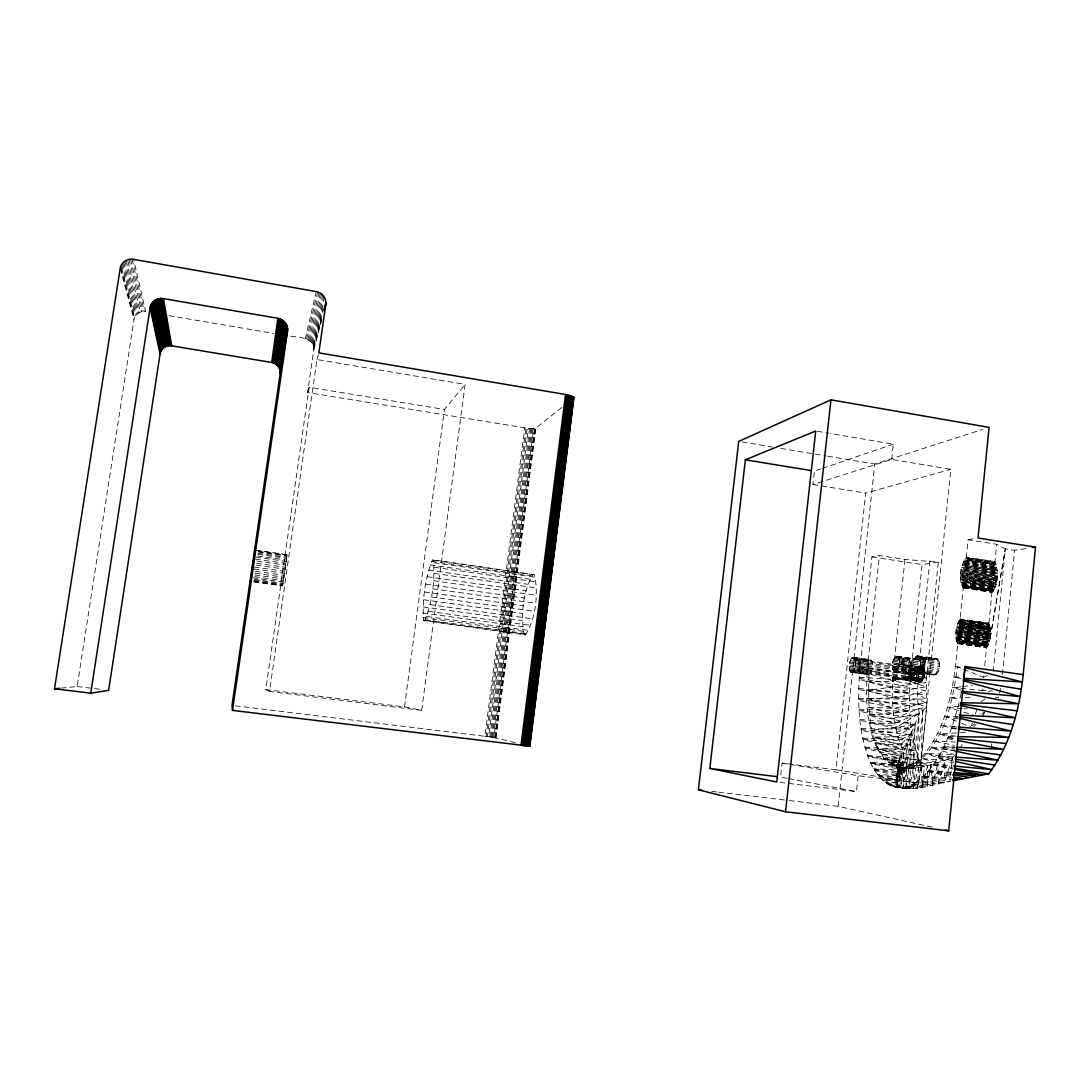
<?xml version="1.0" encoding="UTF-8"?>
<svg xmlns="http://www.w3.org/2000/svg" width="1090" height="1090" viewBox="0 0 1090 1090"><rect width="100%" height="100%" fill="white"/><g stroke="black" fill="none" stroke-linecap="round" stroke-linejoin="round"><path stroke-width="0.75" stroke-dasharray="5 3.75" d="M896.144 787.334L909.224 788.561L910.913 768.614L906.785 768.641L902.997 788.165C884.344 788.615 872.981 770.984 867.586 755.37C857.83 727.153 857.299 696.619 860.16 667.175L871.932 556.881L879.412 555.546L904.932 559.47L938.299 562.072L926.432 678.443L926.745 707.097L920.859 764.662C911.812 767.224 893.459 773.668 897.37 785.686C913.87 793.343 933.067 783.751 950.003 781.435L952.456 758.013L955.317 754.607L924.933 753.503C919.143 760.289 911.731 766.72 902.506 767.742C919.728 770.657 936.269 762.496 952.456 758.013L953.464 764.308M873.989 769.199L903.719 772.224L903.76 752.182L919.197 713.555L926.745 707.097L917.971 704.004L892.369 703.064L866.441 698.635L867 673.47L868.567 674.724C873.063 672.203 874.493 662.679 870.174 659.586L868.212 661.044L879.412 555.546M984.706 665.731L986.477 647.855C991.328 640.756 991.505 631.11 988.916 623.126L991.968 592.333C998.944 584.036 998.508 571.337 995.006 561.623L996.723 544.292L968.097 539.768L966.34 557.167C960.481 565.874 958.042 578.463 963.233 587.987L960.113 618.902C955.712 626.151 954.24 635.811 957.62 643.727C954.527 681.754 948.954 722.411 924.933 753.503M920.192 666.59C930.233 675.35 911.826 692.109 917.385 669.832C923.067 658.483 927.658 675.446 922.794 680.351C915.859 688.158 914.932 669.832 919.674 666.59M897.71 787.511L913.079 788.37L913.284 768.409L906.948 766.883M916.377 674.41L849.178 664.805L850.622 659.464L853.007 657.202L870.76 659.722M874.344 769.799L901.471 774.023L903.76 752.182L897.724 736.867L893.814 718.405L892.179 697.75L892.751 676.999L896.198 678.443L918.884 681.591L919.81 682.844M902.847 787.443L912.098 784.609L927.236 786.394L927.685 765.602L915.981 762.155M866.509 681.236L892.451 681.413L898.174 678.784L904.101 678.075L908.351 675.146L917.821 678.321L926.159 682.64C906.362 686.21 887.369 679.234 868.907 673.729C868.567 704.644 865.256 763.368 906.785 768.641L905.845 788.492L899.754 787.62M960.481 577.632L996.56 582.932L962.579 576.855L962.77 573.435L963.274 569.988L997.404 574.28L961.407 568.53M424.364 621.205C432.526 602.579 434.869 580.48 433.52 560.192L432.607 559.715C424.719 578.436 422.361 600.154 423.506 620.414L525.448 634.952C536.089 618.112 538.365 594.282 534.604 574.771L432.607 559.715M867.858 756.092L920.859 764.662L922.876 710.244L918.502 708.854L893.187 713.405L867.803 715.122L866.441 698.635M938.299 562.072L922.072 564.566L910.736 674.151C907.888 704.481 909.019 736.2 920.859 764.662M870.815 763.191L909.455 768.75L911.172 733.774L897.724 736.867L872.49 737.031L867.803 715.122M525.448 634.952L524.086 634.107C520.666 614.528 522.914 591.352 533.201 574.226M870.624 762.755L912.902 767.183L915.191 723.924L895.49 727.97L870.583 730.191M929.838 560.764L917.821 678.321L917.617 699.031L919.197 713.555L916.717 765.807L870.474 762.414M906.73 786.707L917.399 787.947L918.557 767.633L911.444 765.017M849.383 663.333L934.621 675.078C940.398 673.457 941.978 657.243 934.716 659.137L916.377 659.45L896.743 656.207C891.824 658.864 890.271 669.178 895.053 672.435C900.054 669.764 900.64 661.426 898.01 656.793M916.567 672.312C920.9 669.124 923.067 657.256 916.813 655.921C912.548 659.164 910.368 670.854 916.567 672.312L935.384 674.914M907.725 673.198L925.764 673.239C923.107 668.66 924.075 662.134 927.372 658.101L909.196 658.442L910.545 665.84L907.725 673.198L914.905 674.192L933.122 674.26L934.621 675.078M914.905 674.192C907.616 676.699 909.659 656.889 916.377 659.45M889.781 785.182L897.37 785.686L898.283 761.638L899.659 757.754L903.76 752.182L877.287 749.007L872.49 737.031M253.929 581.965L282.555 585.916L287.024 556.145L287.024 554.633L256.804 550.341M868.567 674.724L850.8 672.217L849.478 670.146L849.178 664.805M851.385 672.367C855.786 669.764 857.217 660.363 853.007 657.202M282.555 585.916L287.024 554.633M877.287 749.007L886.688 761.924L898.691 764.867L902.111 767.742L900.64 787.593L894.604 786.966M561.909 407.428L535.83 428.07L529.604 428.602L307.625 392.564L313.716 349.985C314.996 337.083 296.834 336.919 288.687 336.006M877.968 775.099L898.065 777.715L899.659 757.754L880.148 754.035M883.281 758.354L898.555 760.398L896.961 779.541L881.211 778.819M886.361 783.233L896.498 784.405L898.337 763.886L888.677 762.169L898.283 761.638L896.13 782.933L885.312 782.443M887.642 784.023L897.37 785.686L899.236 765.752L890.326 764.676L886.688 761.924M993.263 671.549L1005.334 548.87L996.723 544.292M991.151 748.857L991.641 743.871M1002.459 674.533L1014.599 550.327L1029.069 548.106M882.941 780.495L896.13 782.933L898.215 762.796L888.677 762.169M790.332 764.485L858.143 775.726L918.734 783.179L950.834 469.3L891.675 459.394L812.936 484.56L814.421 471.112L820.852 468.918M904.932 559.47L893.95 664.628C899.468 662.298 907.943 664.328 909.523 670.759L936.133 674.451M780.072 782.388L856.454 791.613L858.143 775.726M891.675 459.394L893.296 444.161L830.566 433.52M918.734 783.179L835.962 769.758L865.678 493.116L950.834 469.3M932.182 827.16L838.142 806.327L874.779 464.027L982.649 429.433M898.555 760.398L896.307 781.298L881.96 779.609M835.962 769.758L782.075 763.109L780.522 777.061L787.13 778.328M922.876 710.244L916.717 765.807L867.994 756.433M896.498 784.405L898.691 764.867L892.328 764.921L899.999 766.529L898.76 786.748L891.116 785.849M907.97 786.285L922.126 787.28L924.497 766.393L913.515 765.275C906.349 769.09 897.274 768.818 890.326 764.676M963.574 669.301L983.466 677.258L983.848 673.92M896.13 782.933L898.337 763.886M912.902 767.183L919.197 713.555L893.814 718.405L869.725 715.381L894.577 723.27L919.197 713.555L895.49 727.97L869.016 722.874M910.872 785.168L922.126 787.28L921.445 767.074L913.515 765.275C944.649 743.625 952.469 702.042 957.456 666.848L962.048 668.688M903.719 772.224L907.384 742.985L900.49 744.974L874.739 743.312M515.216 742.617L493.906 737.467L533.664 428.615M494.642 737.589L534.413 428.52M495.255 737.685L535.04 428.411M495.705 737.767L535.503 428.261M496.005 737.835L535.83 428.07M909.455 768.75L915.191 723.924L896.539 732.521L872.518 730.436L897.724 736.867L915.191 723.924M235.399 705.816L484.887 736.268L524.726 428.043M484.887 736.268L486.126 736.418L525.952 428.22M486.126 736.418L487.394 736.581L527.192 428.384M493.906 737.467L488.633 736.731L528.405 428.506M489.832 736.895L529.604 428.602M490.991 737.058L530.735 428.656M492.053 737.194L531.811 428.67M493.034 737.344L532.792 428.656M911.172 733.774L900.49 744.974L874.439 737.276L899.032 741.037L911.172 733.774L906.389 770.453L873.703 768.695M421.667 710.353L465.144 384.389L316.972 359.523L269.53 691.428L421.667 710.353L404.485 706.879L265.824 689.602L309.124 387.25L444.475 409.459L465.144 384.389M404.485 706.879L444.475 409.459M897.37 785.686L899.999 766.529L894.168 766.583M913.079 788.37L915.832 768.082L908.992 767.142L918.557 767.633L913.079 788.37L905.245 787.034M956.516 627.908L990.538 633.481L958.464 629.094L958.192 630.878L990.428 635.77L955.971 631.464M905.845 788.492L908.747 768.695L898.187 767.619M898.065 777.715L901.43 754.989L879.249 749.252L902.057 748.707L907.384 742.985L906.389 770.453L871.087 763.722M60.986 688.131L77.172 686.509L134.002 319.615C134.738 314.247 140.487 310.623 145.692 311.658L133.62 259.352M898.95 678.798L892.451 681.413L893.132 677.19M955.835 633.249L990.17 638.031L1005.334 548.87L1014.599 550.327M990.061 638.767L957.96 633.562L955.807 634.135L990.061 638.767L1005.334 548.87M927.236 786.394L930.996 764.717L918.053 762.414L937.931 762.687L938.299 784.105L917.385 781.407L912.098 784.609M903.76 752.182L899.577 775.862L877.436 774.404M902.111 767.742L898.76 786.748L900.953 767.197L896.184 766.842L905.027 768.477L902.997 788.165L903.474 768.178L896.184 766.842M917.399 787.947L921.445 767.074M1000.511 688.499L998.603 697.586L995.483 697.164M898.324 668.824L909.482 670.364L908.351 675.146L922.222 676.972M960.018 698.308L961.298 692.436M959.05 702.723C951.529 731.281 941.392 762.346 917.385 781.407M305.309 338.84L316.195 291.589M306.576 339.126L317.64 291.943M307.802 339.59L319.029 292.461M962.293 565.206L997.227 570.765L964.078 566.623L963.505 568.844L997.391 573.394L961.666 567.399M308.947 340.189L320.351 293.169M922.835 672.598L924.647 672.516L909.51 672.489L926.813 674.22M310.023 340.938L321.564 294.014M310.977 341.81L322.667 295.022M311.822 342.791L323.621 296.139M312.53 343.868L324.439 297.379M922.126 787.28L927.685 765.602L913.515 765.275M313.089 345.026L323.008 306.685M313.498 346.225L323.049 309.628M313.743 347.478L321.496 317.912M313.811 348.732L321.577 319.288M313.716 349.985L321.482 320.651M898.119 678.77L892.451 681.413L893.555 677.408M307.625 392.564L309.124 387.25M316.972 359.523L318.866 352.86M938.299 784.105L945.139 760.425L927.031 753.762L952.456 758.013L944.117 782.797L918.107 780.862M975.4 714.059L976.803 709.522M958.996 620.769L989.325 624.284L959.731 619.488L989.325 624.284L958.996 620.769L989.679 625.537L958.655 621.464L989.979 626.873L958.001 622.935L990.211 628.262L959.827 624.025L959.295 625.646L957.17 625.333M963.437 562.14L996.9 568.217L965.141 563.448L964.405 565.533L997.146 569.893L962.647 564.157M917.276 670.146L918.012 669.396M983.071 716.184L984.488 712.451L979.719 714.005M971.299 725.613L972.375 722.82M897.315 678.634L892.451 681.413L893.991 677.639M896.348 678.471L892.451 681.413L894.427 677.857M960.849 746.704L962.17 744.47M918.339 667.993L921.581 665.554M892.451 681.413L895.394 678.171M973.888 726.635L976.068 724.332M918.938 667.257L920.042 666.222M920.723 680.351L904.101 678.075L917.821 678.321C890.925 672.503 920.314 679.86 926.432 678.443L918.284 673.048L909.564 672.257M920.437 665.936L919.047 667.148L896.062 663.96M920.818 665.731L919.565 666.78M918.175 668.211L918.952 667.53M920.042 666.617L921.2 665.595M918.611 668.102L917.862 668.797L850.622 659.464M972.062 725.954L974.692 723.828M921.949 665.595L920.655 666.644L922.317 665.718M981.913 714.441L984.488 712.451M921.214 666.944L922.658 665.922M907.193 676.345L921.799 678.266M921.5 667.189L922.985 666.194M981.191 701.565L985.224 698.935M921.718 667.53L923.298 666.562M987.881 692.232L990.497 690.651L993.535 691.455M923.571 666.998L921.827 667.652M952.251 687.436L981.354 690.461L984.27 688.866M922.14 668.347L923.829 667.502M924.048 668.075L922.222 668.497M983.466 677.258L987.595 675.528M893.814 718.405L918.502 708.854L926.745 707.097M922.467 669.369L924.238 668.701M917.971 704.004L892.71 708.296L868.349 698.894L892.179 697.75L917.617 699.031L926.377 703.173L917.971 704.004L893.187 713.405L866.945 707.029M866.291 690.024L892.179 697.75L917.412 693.962L925.928 690.992L917.385 688.798L892.22 686.904L868.417 681.495M822.473 468.359L893.296 444.161M924.388 669.383L922.522 669.56M902.139 678.593L925.982 686.836L892.124 692.354L868.199 690.283L917.521 683.58L902.139 678.593L920.096 681.046M922.671 670.582L924.511 670.118M909.074 669.287L924.593 670.881M968.097 539.768L976.354 538.297M892.369 703.064L917.617 699.031L926.119 699.167L917.412 693.962L892.124 692.354M908.733 674.547L918.284 673.048L909.442 672.762M959.2 706.238L947.414 707.424M961.012 686.823L954.39 687.736L960.794 690.038M962.661 686.605L972.58 685.242M908.856 674.315L918.284 673.048L909.373 673.034M922.78 671.903L924.647 671.685M908.992 674.07L918.284 673.048L909.305 673.307M965.236 732.562L937.359 733.747M958.219 716.457L944.403 716.784M954.295 747.004L929.266 747.767M950.044 697.6L958.737 697.668M965.277 697.45L973.465 697.164M954.023 677.054L962.579 677.326M870.951 723.12L894.577 723.27M861.018 728.624L911.39 729.183L859.942 720.504M948.3 736.54L956.693 736.663M858.661 698.404L909.401 699.262L858.702 689.48M981.354 690.461L987.445 690.583M922.753 673.32L924.62 673.361M933.422 741.173L955.262 742.004M882.11 754.28L901.43 754.989L899.577 775.862L874.834 770.535M904.741 677.789L917.821 678.321L907.943 675.582M868.866 707.287L892.71 708.296M941.038 725.599L956.148 726.417M862.749 738.162L913.311 740.274L861.291 730.45M943.763 746.704L955.385 747.222M859.015 709.14L909.714 711.525L858.688 700.42M904.55 768L913.284 768.409L909.224 788.561L908.747 768.695M905.109 677.612L917.821 678.321L906.757 676.645M859.274 677.326L910.164 680.46L860.065 668.211M923.543 776.216L952.17 778.001M913.066 784.078L932.659 785.318L937.931 762.687L920.491 758.313M962.375 708.568L949.553 707.71L962.238 711.634M963.969 708.677L967.184 708.881M864.942 747.1L915.873 750.669L863.117 739.865M938.872 755.915L954.063 757.005M917.821 678.321L905.545 677.421L917.821 678.321L906.349 676.931M859.847 719.563L910.668 723.419L859.138 711.102M952.088 726.608L957.143 726.989M928.68 770.684L952.02 772.469M922.576 758.572L945.139 760.425L944.117 782.797L921.868 777.756M858.729 688.458L909.496 693.036L859.152 679.397M900.217 767.878L903.474 768.178L900.64 787.593L892.628 786.394M924.552 674.206L892.846 670.064M867.586 755.37L919.047 760.234L865.405 748.667M933.721 764.063L951.992 765.807M947.905 737.535L956.23 738.393M861.141 729.551L912.262 734.81M954.772 750.479L931.364 748.04L953.723 754.171M923.121 776.652L951.066 779.541M928.435 770.984L950.207 773.287M858.661 699.412L909.469 705.434M711.879 791.381L716.92 791.98M718.61 792.185L787.634 800.346M789.324 800.55L838.142 806.327M77.172 686.509L100.362 689.33M961.857 619.801L988.916 623.126L960.113 618.902M996.001 564.307L964.337 560.287L996.001 564.307L967.416 558.938L965.304 558.611L996.001 564.307L964.814 559.429M955.821 635.865L989.788 640.198L955.807 635.007M956.461 640.607L988.371 644.681L956.298 639.885M967.416 558.938L995.538 562.903L965.808 557.862L995.006 561.623L966.34 557.167M956.925 626.178L990.456 630.456L959.295 625.646L990.388 629.72L957.429 624.516M943.327 747.617L954.826 749.075M862.926 739.034L914.51 745.56M960.467 576.528L996.873 581.283L960.494 575.397M956.856 641.969L987.744 645.975L956.652 641.302M956.066 736.172L939.471 734.033L955.48 739.497M487.394 736.581L488.633 736.731M960.767 621.763L989.679 625.537M960.603 579.771L996.178 584.499L960.522 578.722M961.53 584.513L994.516 588.927L961.271 583.654M962.838 587.415L992.867 591.434L962.47 586.774L993.303 590.889L962.116 586.079L993.726 590.289L961.802 585.316L993.726 590.289M956.189 629.679L990.51 634.244L956.339 628.794M956.148 639.135L988.848 643.495L956.039 638.345M961.053 582.741L995.225 587.374L960.876 581.788M963.165 583.068L963.383 583.968L994.87 588.178L963.165 583.068L962.838 581.12L960.726 580.807M917.412 693.962L925.969 695.107M960.794 571.964L997.35 576.951L960.971 570.806M959.554 624.815L990.306 628.985L957.701 623.712M425.522 619.883L527.097 633.726M423.506 620.414L524.086 634.107M962.606 575.724L996.996 580.439L960.562 574.267M897.125 671.072L908.27 672.612M855.023 666.235L872.286 668.62M896.443 671.822L924.306 675.909L922.549 675.487M423.097 606.898L522.41 620.591M860.16 667.175L910.736 674.151M893.786 671.822L914.033 674.805M894.386 672.285L912.657 674.805M849.069 666.276L916.336 675.555M854.696 667.666L871.946 670.037M849.096 667.693L916.826 677.476M854.274 668.988L871.523 671.358M428.384 611.327L530.775 625.401M849.233 669.001L916.54 678.253M853.77 670.146L871.005 672.503M905.831 677.285L921.295 679.411M849.478 670.146L916.813 679.397L917.358 680.269M853.211 671.086L870.433 673.457M849.832 671.086L917.194 680.323M852.598 671.794L869.82 674.151M422.852 612.989L522.519 626.655M850.282 671.794L867.436 674.138M894.359 677.83L917.671 681.032L918.407 682.163M850.8 672.217L869.193 674.574M896.198 678.443L919.456 681.468L920.573 682.694M426.899 616.518L528.909 630.47M423.002 617.594L523.091 631.26M962.634 579.035L996.369 583.722L962.593 577.959L962.715 580.098L995.729 585.984L962.838 581.12L995.483 586.692L962.988 582.115M989.325 624.284L959.364 620.115L961.489 620.414M957.347 643.182L986.913 647.297M913.624 660.949L924.988 662.543M254.106 569.062L284.762 573.354M894.045 658.632L912.248 661.18M920.505 662.42L939.376 665.063M899.277 659.763L910.409 661.317M913.256 662.516L924.606 664.096M893.487 659.859L911.676 662.407M255.36 571.296L283.673 575.248M899.454 661.167L910.6 662.72M920.41 664.069L939.28 666.698M431.313 596.938L534.1 611.258M893.023 661.262L911.213 663.796M913.011 664.137L924.375 665.731M899.495 662.693L910.641 664.246M255.142 573.217L284.163 577.264M920.164 665.704L939.035 668.333M892.669 662.774L920.914 666.698M852.394 657.352L871.305 660.145M898.037 663.701L924.279 667.353M899.386 664.287L910.545 665.84M851.78 657.801L868.921 660.186M919.797 667.284L938.667 669.914M254.842 574.948L283.196 578.885M854.56 658.442L871.768 660.826M905.626 665.54L921.949 667.802M851.181 658.51L918.434 667.857M854.928 659.382L872.15 661.766M907.098 666.617L924.334 668.906M423.697 599.732L522.764 613.493M899.155 665.881L910.314 667.421M919.292 668.742L938.163 671.358M254.624 576.651L283.604 580.67M855.173 660.526L872.409 662.911M922.63 669.873L908.392 668.102M892.342 665.936L910.531 668.456M913.148 668.769L924.524 670.336M918.707 670.023L937.564 672.639M252.744 577.795L282.828 581.965M850.132 660.608L917.358 669.928M855.323 661.834L872.572 664.219M913.475 670.023L924.865 671.604M892.383 667.448L910.572 669.969M918.025 671.058L936.869 673.674M254.202 579.362L283.127 583.368M849.71 661.916L916.935 671.222M913.924 671.072L925.315 672.639M855.337 663.265L872.6 665.649M254.106 580.316L282.583 584.254M429.896 604.637L532.547 618.834M914.483 671.835L933.244 674.438M892.547 668.838L910.75 671.358M915.123 672.312L933.898 674.914M253.916 581.161L282.773 585.153M253.943 581.665L282.487 585.603M855.241 664.75L872.504 667.135M958.641 628.221L990.538 632.718L956.72 627.036M955.944 637.541L989.257 642.228L955.862 636.71M257.608 555.995L285.962 560.001M433.479 580.711L536.13 595.249M255.823 557.154L286.411 561.486M255.428 559.156L285.416 563.38M425.795 584.117L524.74 598.069M256.913 561.091L285.934 565.179M917.548 655.744L937.046 658.524M916.813 655.921L937.713 658.987M256.531 563.244L284.817 567.222M916.077 656.412L934.811 659.041M432.539 588.764L535.326 603.206M919.47 657.106L938.299 659.75M915.355 657.188L926.732 658.782M919.933 658.142L938.763 660.785M256.327 565.151L285.362 569.225M914.701 658.237L926.064 659.832M896.743 656.207L915.682 658.905M920.26 659.395L939.117 662.039M896.048 656.384L914.292 658.932M254.27 567.072L284.231 571.269M895.353 656.848L913.57 659.409M914.115 659.505L925.478 661.099M898.542 657.529L909.659 659.096M920.45 660.853L939.321 663.483M424.609 591.979L523.568 605.822M894.672 657.611L912.889 660.159M898.964 658.537L910.096 660.09M955.317 666.562L962.47 667.557M965.304 558.611L995.538 562.903L967.934 558.189M964.759 564.484L997.037 569.048L963.029 563.135M963.778 567.726L997.364 572.509L961.966 566.296M955.889 632.364L990.279 637.282L958.083 631.778L990.36 636.533M957.62 643.727L986.477 647.855L959.473 643.495M428.602 570.111L527.928 584.294M434.079 573.367L536.471 587.96M256.804 550.559L287.106 554.865M258.33 551.417L286.793 555.464M258.153 552.044L287.024 556.145M427.157 576.664L526.225 590.726M258.03 553.27L286.438 557.303M257.853 554.306L286.793 558.407M963.07 571.133L997.391 576.065L961.162 569.661M990.101 627.554L960.126 623.235L989.979 626.873L958.314 622.186M956.066 630.579L990.483 635.007L958.314 629.993M433.52 560.192L534.604 574.771M989.448 641.574L957.987 637.023L989.625 640.893L957.947 636.179M431.436 561.323L531.538 575.738M434.093 562.753L535.681 577.359M430.06 564.879L529.74 579.185M434.283 567.236L536.307 581.856M859.056 710.135L910.109 717.52M928.108 771.379L950.861 774.663M962.674 574.58L997.118 579.58L960.658 573.122M990.524 631.955L958.832 627.35L990.497 631.205L959.05 626.491M958.587 640.92L988.126 645.226L958.778 641.615L959.227 642.896L987.336 646.67L958.982 642.269M865.16 747.904L917.385 755.561M938.408 756.719L953.382 758.926M964.078 566.623L997.309 571.637M963.233 587.987L991.968 592.333L964.95 587.728M963.274 569.988L997.404 575.179M871.932 556.881L922.072 564.566M997.214 578.708L962.77 573.435L997.282 577.836L962.906 572.291M964.582 587.101L992.867 591.434M963.873 561.187L996.41 565.805L966.449 560.614L965.985 561.514L996.764 567.386L965.549 562.467M962.579 576.855L996.723 582.115M964.241 586.393L993.303 590.889M958.274 639.435L988.616 644.095L958.423 640.198L958.151 638.658L989.052 642.882L958.055 637.854M962.715 580.098L995.96 585.262M922.576 777.156L950.003 781.435M963.642 584.84L994.121 589.635L963.928 585.643L963.383 583.968M812.936 484.56L865.678 493.116M933.231 764.758L952.81 767.96M958.069 718.964L946.529 717.07L960.154 722.67M742.086 441.954L772.32 446.995M780.726 448.385L826.07 455.933M827.76 456.206L874.779 464.027M958.015 632.663L990.17 638.031M859.206 678.361L909.755 686.768M782.075 763.109L788.683 764.213M922.617 674.751L924.443 675.064M168.977 315.623L273.726 333.458M817.364 431.286L828.918 433.248M951.72 727.657L956.748 728.515M788.779 778.642L856.454 791.613M947.496 738.502L955.739 740.096M927.658 771.856L950.725 776.366M878.663 775.944L896.961 779.541L899.659 757.754L885.271 758.613L898.283 761.638M932.986 765.085L952.592 768.968M876.687 743.571L902.057 748.707M916.431 782.034L932.659 785.318L930.996 764.717M952.183 697.886L958.764 699.249M935.533 741.445L954.513 745.383M942.877 748.489L955.835 751.228M937.931 757.482L954.281 761.161M956.162 677.34L962.743 678.975M955.167 717.166L958.451 717.983M943.15 725.872L955.807 729.128M963.832 712.124L973.343 715.081M922.358 676.168L924.129 676.74M922.235 676.876L923.911 677.53M961.666 723.297L970.754 727.016M922.004 677.517L923.68 678.307M265.824 689.602L269.53 691.428M921.827 678.157L923.407 679.029M921.554 678.729L923.107 679.724M921.323 679.302L922.794 680.351M921.023 679.779L922.453 680.909M920.764 680.242L922.086 681.413M920.437 680.61L921.718 681.85M920.151 680.964L921.35 682.204M919.824 681.196L920.955 682.49M919.183 681.523L920.192 682.803M918.557 681.55L919.429 682.803M916.649 678.893L917.18 679.642M918.271 681.468L919.074 682.667M917.971 681.291L918.734 682.449M917.003 679.928L917.576 680.841M917.221 680.392L918.107 681.795M120.2 268.358L134.002 319.615M120.949 268.535L134.288 318.375M121.467 267.173L134.738 317.163M121.753 264.271L135.351 316.046M122.639 263.099L136.127 315.01M123.674 262.05L137.027 314.07M124.846 261.137L138.048 313.266M126.154 260.387L139.179 312.612M127.952 261.437L140.406 312.094M129.015 259.406L141.686 311.74M130.541 259.202L143.008 311.549M132.081 259.175L144.357 311.522M957.933 634.448L957.919 635.32L989.924 639.489L957.933 634.448M909.237 673.566L918.284 673.048L909.237 673.566"/><path stroke-width="1.5" d="M529.808 746.296L573.899 397.591L565.56 394.485L318.866 352.86L325.787 304.355C326.714 298.401 322.068 292.515 316.195 291.589L133.62 259.352C127.68 258.126 121.045 262.2 120.2 268.358L54.5 688.785L90.742 693.186L108.632 690.338L160.094 353.828C160.802 348.459 166.511 344.808 171.716 345.816L271.696 362.466C276.887 363.229 281.016 368.42 280.171 373.666L232.02 705.407L232.511 710.394L529.631 746.2M90.742 693.186L150.107 307.653C150.938 301.521 157.505 297.393 163.432 298.592L277.855 318.294C283.768 319.193 288.482 325.133 287.528 331.128L232.511 710.394M1023.197 674.628L1035.5 547.112L978.002 538.01L989.08 427.362L830.962 399.826L738.734 441.395L698.404 789.787L785.549 811.777L948.682 830.825L965.141 666.494L1023.197 674.628C1019.395 709.563 1010.212 745.383 988.698 773.818L953.001 780.74M785.549 811.777L830.962 399.826M709.822 768.477L745.383 459.803L815.715 431.013L776.761 781.993L709.822 768.477L777.156 776.652M961.53 691.251L1020.117 696.565L963.315 680.732L965.141 666.494M520.993 745.424L565.56 394.485M522.382 745.587L566.909 394.73M523.704 745.737L568.19 395.002M524.958 745.887L569.389 395.302M526.089 746.01L570.479 395.629M527.11 746.105L571.446 395.956M527.982 746.187L572.264 396.283M528.705 746.255L572.931 396.624M529.25 746.282L573.435 396.964M529.617 746.296L573.762 397.278M271.696 362.466L277.855 318.294M272.977 362.766L279.312 318.648M274.203 363.215L280.716 319.166M275.375 363.828L282.038 319.874M276.451 364.564L283.277 320.733M277.419 365.436L284.381 321.727M278.263 366.431L285.348 322.858M278.986 367.507L286.166 324.098M279.544 368.665L286.806 325.42M279.953 369.878L287.283 326.809M280.198 371.131L287.556 328.24M280.171 373.666L287.637 329.698M324.166 309.478L325.896 302.938M324.071 310.882L325.787 304.355M1032.284 547.602L1035.5 547.112M54.5 688.785L59.364 688.294M958.369 736.69L1008.7 737.44L958.423 728.815M960.712 702.75L1018.687 703.759L961.298 692.436M957.047 747.29L1003.577 749.361L957.388 740.423M959.214 715.122L1015.226 717.751L960.113 705.394M963.696 678.334L1022.379 681.972L965.004 667.707M953.845 778.097L962.266 778.628L954.023 777.02M955.753 757.114L997.936 760.139L955.835 751.228M958.832 727.125L1011.043 731.09L960.086 718.392M953.682 772.606L982.022 774.772L954.227 769.281M953.655 765.97L991.859 769.608L955.903 761.529M957.906 738.57L1006.206 743.53M952.715 779.704L955.998 780.045M953.559 773.641L975.346 775.93M960.453 704.086L1017.052 710.83M698.404 789.787L701.769 790.196M956.461 749.28L1000.811 754.907M952.483 774.895L968.738 777.238M960.453 716.798L1013.223 724.523M955.044 759.171L994.952 765.044M954.445 768.232L988.698 773.818M745.383 459.803L811.137 470.58M963.519 679.533L1021.357 689.302M945.384 830.09L948.682 830.825M524.821 745.001L528.023 745.805M150.107 307.653L160.094 353.828M150.434 306.222L160.366 352.574M150.951 304.859L160.816 351.375M151.646 303.565L161.429 350.244M152.518 302.38L162.192 349.209M153.554 301.331L163.091 348.269M154.726 300.418L164.113 347.465M156.02 299.655L165.23 346.797M157.396 299.069L166.443 346.279M158.868 298.66L167.724 345.911M160.38 298.442L169.032 345.707M161.906 298.415L170.381 345.68M163.432 298.592L171.716 345.816M255.128 550.096L250.564 581.488L255.128 550.096"/></g></svg>
